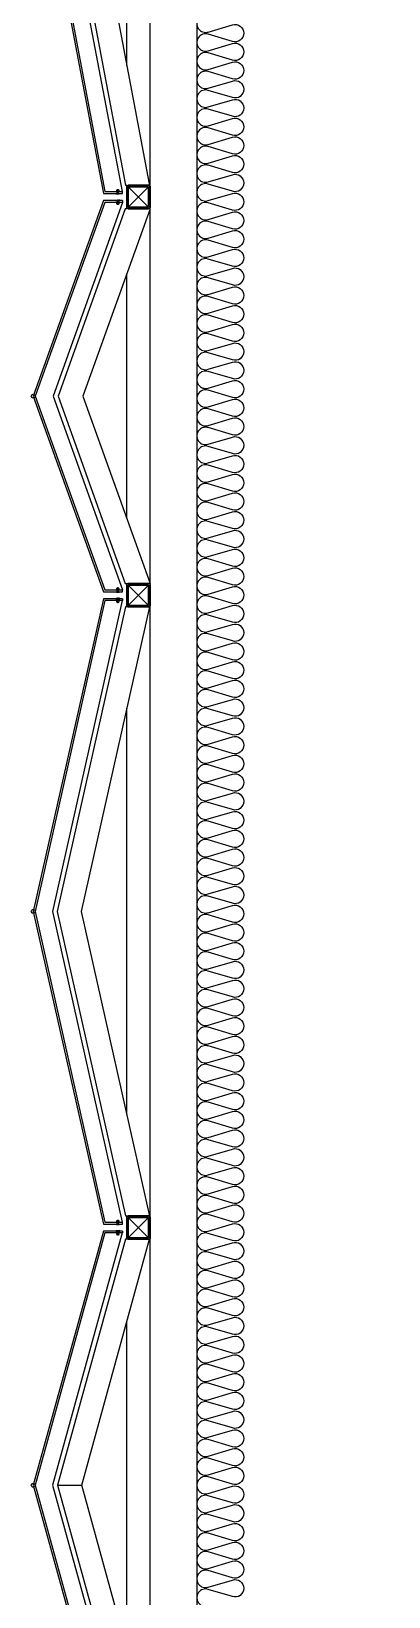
# Model space of a CAD drawing. Header units: millimetres. Extents: x -95754 to 177808, y 34455 to 149960.
# Drawn here: x 91700 to 92464, y 126067 to 129409 of the extents above; entities that cross this region are included whole.
import ezdxf

# ---------------------------------------------------------------- set-up
doc = ezdxf.new("R2010")
doc.units = ezdxf.units.MM
doc.header["$LTSCALE"] = 300
doc.linetypes.add('HID', pattern=[2.8, 1.8, -1])
for name, color, linetype in [('6FIN', 6, 'Continuous'), ('A-하지철물', 55, 'Continuous'), ('alucobond', 4, 'Continuous'), ('ISL', 251, 'Continuous'), ('mold', 4, 'Continuous'), ('SHEET', 6, 'Continuous')]:
    doc.layers.add(name, color=color, linetype=linetype)

# ---------------------------------------------------------------- blocks, each defined once
blk = doc.blocks.new('EX-850-1')
at = {"layer": '6FIN', "elevation": 0}
for points in [[(3.2, 204.1), (46.8, 204.1, 0.414214), (50, 207.3), (50, 250.9, 0.414214), (46.8, 254.1), (3.2, 254.1, 0.414214), (0, 250.9), (0, 207.3, 0.414214)], [(896.8, 204.1), (853.2, 204.1, -0.414214), (850, 207.3), (850, 250.9, -0.414214), (853.2, 254.1), (896.8, 254.1, -0.414214), (900, 250.9), (900, 207.3, -0.414214)]]:
    blk.add_lwpolyline(points, format="xyb", close=True, dxfattribs=at)
at = {"layer": 'A-하지철물'}
for p, q in [((850, 254.1), (50, 254.1)), ((710.9, 204.1), (189.1, 204.1))]:
    blk.add_line(p, q, dxfattribs=at)
at = {"layer": 'A-하지철물', "elevation": 0}
for points in [[(49.9, 254.1), (450, 110.3), (850.1, 254.1)], [(50, 204.1), (50, 200.9), (450, 57.2), (850, 200.9), (850, 204.1)]]:
    blk.add_lwpolyline(points, dxfattribs=at)
at = {"layer": 'A-하지철물'}
blk.add_circle((450, 4.1), 4.07, dxfattribs=at)
at = {"layer": 'alucobond', "color": 251, "linetype": 'HID', "ltscale": 10}
for p, q in [((30.2, 185.1), (41.5, 185.1)), ((31.5, 182.4), (31.5, 187.8)), ((31.5, 186.6), (39.5, 186.6)), ((31.5, 183.6), (39.5, 183.6)), ((32, 189.3), (32.5, 189.3)), ((32, 180.9), (32.5, 180.9)), ((32.5, 180.9), (32.5, 189.3)), ((38, 182.7), (38, 187.4)), ((39.5, 182.7), (39.5, 187.4)), ((869.8, 185.1), (858.5, 185.1)), ((860.5, 182.7), (860.5, 187.4)), ((868.5, 186.6), (860.5, 186.6)), ((868.5, 183.6), (860.5, 183.6)), ((862, 182.7), (862, 187.4)), ((867.5, 180.9), (867.5, 189.3)), ((868, 189.3), (867.5, 189.3)), ((868, 180.9), (867.5, 180.9)), ((868.5, 182.4), (868.5, 187.8))]:
    blk.add_line(p, q, dxfattribs=at)
at = {"layer": 'alucobond'}
for p, q in [((32.5, 195.1), (36.5, 195.1)), ((867.5, 195.1), (863.5, 195.1))]:
    blk.add_line(p, q, dxfattribs=at)
at = {"layer": 'alucobond', "color": 251, "linetype": 'HID', "ltscale": 10}
for points in [[(32, 189.3), (31.5, 187.8)], [(32, 180.9), (31.5, 182.4)], [(868, 189.3), (868.5, 187.8)], [(868, 180.9), (868.5, 182.4)]]:
    blk.add_lwpolyline(points, dxfattribs=at)
at = {"layer": 'alucobond', "elevation": 0}
for points in [[(32.5, 195.1), (32.5, 154.1), (450, 4.1), (867.5, 154.1), (867.5, 195.1)], [(36.5, 195.1), (36.5, 156.9), (450, 8.3), (863.5, 156.9), (863.5, 195.1)]]:
    blk.add_lwpolyline(points, dxfattribs=at)
at = {"layer": 'alucobond', "color": 251, "linetype": 'HID', "ltscale": 10, "elevation": 0}
blk.add_lwpolyline([(36.5, 195.1), (450, 46.6), (863.5, 195.1)], dxfattribs=at)
at = {"layer": 'alucobond', "color": 251, "linetype": 'HID', "ltscale": 10}
for points in [[(39.5, 186.6, -0.666667), (39.5, 183.6, -1.5)], [(860.5, 186.6, 0.666667), (860.5, 183.6, 1.5)]]:
    blk.add_lwpolyline(points, format="xyb", dxfattribs=at)
for centre, start, end in [((38.7, 187.4), 0, 180), ((38.7, 182.7), 180, 0), ((861.3, 187.4), 0, 180), ((861.3, 182.7), 180, 0)]:
    blk.add_arc(centre, 0.75, start, end, dxfattribs=at)
at = {"layer": 'mold', "color": 4}
for points in [[(25, 204.1), (25, 202.6)], [(875, 204.1), (875, 202.6)]]:
    blk.add_lwpolyline(points, dxfattribs=at)
at = {"layer": 'SHEET', "color": 8}
for p, q in [((46.8, 250.9), (3.2, 207.3)), ((3.2, 250.9), (46.8, 207.3)), ((853.2, 250.9), (896.8, 207.3)), ((896.8, 250.9), (853.2, 207.3))]:
    blk.add_line(p, q, dxfattribs=at)
at = {"layer": 'SHEET', "color": 8, "elevation": 0}
for points in [[(3.2, 207.3), (46.8, 207.3), (46.8, 250.9), (3.2, 250.9)], [(896.8, 207.3), (853.2, 207.3), (853.2, 250.9), (896.8, 250.9)]]:
    blk.add_lwpolyline(points, close=True, dxfattribs=at)
blk = doc.blocks.new('EX-1350')
at = {"layer": '6FIN', "elevation": 0}
for points in [[(3.2, 204.1), (46.8, 204.1, 0.414214), (50, 207.3), (50, 250.9, 0.414214), (46.8, 254.1), (3.2, 254.1, 0.414214), (0, 250.9), (0, 207.3, 0.414214)], [(1396.8, 204.1), (1353.2, 204.1, -0.414214), (1350, 207.3), (1350, 250.9, -0.414214), (1353.2, 254.1), (1396.8, 254.1, -0.414214), (1400, 250.9), (1400, 207.3, -0.414214)]]:
    blk.add_lwpolyline(points, format="xyb", close=True, dxfattribs=at)
at = {"layer": 'A-하지철물'}
for p, q in [((1350, 254.1), (50, 254.1)), ((1133.9, 204.1), (266.1, 204.1))]:
    blk.add_line(p, q, dxfattribs=at)
at = {"layer": 'A-하지철물', "elevation": 0}
for points in [[(49.7, 252.7), (700, 106.6), (1350.3, 252.7)], [(50, 254.1), (50, 201.4), (700, 55.3), (1350, 201.4), (1350, 254.1)]]:
    blk.add_lwpolyline(points, dxfattribs=at)
at = {"layer": 'A-하지철물'}
blk.add_circle((700, 4.1), 4.07, dxfattribs=at)
at = {"layer": 'alucobond', "color": 251, "linetype": 'HID', "ltscale": 10}
for p, q in [((30.2, 185.1), (41.5, 185.1)), ((31.5, 182.4), (31.5, 187.8)), ((31.5, 186.6), (39.5, 186.6)), ((31.5, 183.6), (39.5, 183.6)), ((32, 189.3), (32.5, 189.3)), ((32, 180.9), (32.5, 180.9)), ((32.5, 180.9), (32.5, 189.3)), ((38, 182.7), (38, 187.4)), ((39.5, 182.7), (39.5, 187.4)), ((1369.8, 185.1), (1358.5, 185.1)), ((1360.5, 182.7), (1360.5, 187.4)), ((1368.5, 186.6), (1360.5, 186.6)), ((1368.5, 183.6), (1360.5, 183.6)), ((1362, 182.7), (1362, 187.4)), ((1367.5, 180.9), (1367.5, 189.3)), ((1368, 189.3), (1367.5, 189.3)), ((1368, 180.9), (1367.5, 180.9)), ((1368.5, 182.4), (1368.5, 187.8))]:
    blk.add_line(p, q, dxfattribs=at)
at = {"layer": 'alucobond'}
for p, q in [((32.5, 195.1), (36.5, 195.1)), ((1367.5, 195.1), (1363.5, 195.1))]:
    blk.add_line(p, q, dxfattribs=at)
at = {"layer": 'alucobond', "color": 251, "linetype": 'HID', "ltscale": 10, "elevation": 0}
for points in [[(32, 189.3), (31.5, 187.8)], [(32, 180.9), (31.5, 182.4)], [(36.5, 194.2), (700, 45.1), (1363.5, 194.2)], [(1368, 189.3), (1368.5, 187.8)], [(1368, 180.9), (1368.5, 182.4)]]:
    blk.add_lwpolyline(points, dxfattribs=at)
at = {"layer": 'alucobond', "elevation": 0}
for points in [[(32.5, 195.1), (32.5, 154.1), (700, 4.1), (1367.5, 154.1), (1367.5, 195.1)], [(36.5, 195.1), (36.5, 157.3), (700, 8.2), (1363.5, 157.3), (1363.5, 195.1)]]:
    blk.add_lwpolyline(points, dxfattribs=at)
at = {"layer": 'alucobond', "color": 251, "linetype": 'HID', "ltscale": 10, "elevation": 0}
for points in [[(39.5, 186.6, -0.666667), (39.5, 183.6, -1.5)], [(1360.5, 186.6, 0.666667), (1360.5, 183.6, 1.5)]]:
    blk.add_lwpolyline(points, format="xyb", dxfattribs=at)
at = {"layer": 'alucobond', "color": 251, "linetype": 'HID', "ltscale": 10}
for centre, start, end in [((38.7, 187.4), 0, 180), ((38.7, 182.7), 180, 0), ((1361.3, 187.4), 0, 180), ((1361.3, 182.7), 180, 0)]:
    blk.add_arc(centre, 0.75, start, end, dxfattribs=at)
at = {"layer": 'mold', "color": 4, "elevation": 0}
for points in [[(25, 204.1), (25, 202.6)], [(1375, 204.1), (1375, 202.6)]]:
    blk.add_lwpolyline(points, dxfattribs=at)
at = {"layer": 'SHEET', "color": 8}
for p, q in [((46.8, 250.9), (3.2, 207.3)), ((3.2, 250.9), (46.8, 207.3)), ((1353.2, 250.9), (1396.8, 207.3)), ((1396.8, 250.9), (1353.2, 207.3))]:
    blk.add_line(p, q, dxfattribs=at)
at = {"layer": 'SHEET', "color": 8, "elevation": 0}
for points in [[(3.2, 207.3), (46.8, 207.3), (46.8, 250.9), (3.2, 250.9)], [(1396.8, 207.3), (1353.2, 207.3), (1353.2, 250.9), (1396.8, 250.9)]]:
    blk.add_lwpolyline(points, close=True, dxfattribs=at)
blk = doc.blocks.new('EX-1100')
at = {"layer": '6FIN', "elevation": 0}
for points in [[(3.2, 204.1), (46.8, 204.1, 0.414214), (50, 207.3), (50, 250.9, 0.414214), (46.8, 254.1), (3.2, 254.1, 0.414214), (0, 250.9), (0, 207.3, 0.414214)], [(1146.8, 204.1), (1103.2, 204.1, -0.414214), (1100, 207.3), (1100, 250.9, -0.414214), (1103.2, 254.1), (1146.8, 254.1, -0.414214), (1150, 250.9), (1150, 207.3, -0.414214)]]:
    blk.add_lwpolyline(points, format="xyb", close=True, dxfattribs=at)
at = {"layer": 'A-하지철물'}
for p, q in [((1100, 254.1), (50, 254.1)), ((923.1, 204.1), (226.9, 204.1)), ((575, 55.9), (575, 107.8))]:
    blk.add_line(p, q, dxfattribs=at)
at = {"layer": 'A-하지철물', "elevation": 0}
blk.add_lwpolyline([(1100, 201.1), (1100, 253), (575, 107.8), (50, 253), (50, 201.1), (575, 55.9)], close=True, dxfattribs=at)
at = {"layer": 'A-하지철물'}
blk.add_circle((575, 4.1), 4.07, dxfattribs=at)
at = {"layer": 'alucobond', "color": 251, "linetype": 'HID', "ltscale": 10}
for p, q in [((30.2, 185.1), (41.5, 185.1)), ((31.5, 182.4), (31.5, 187.8)), ((31.5, 186.6), (39.5, 186.6)), ((31.5, 183.6), (39.5, 183.6)), ((32, 189.3), (32.5, 189.3)), ((32, 180.9), (32.5, 180.9)), ((32.5, 180.9), (32.5, 189.3)), ((38, 182.7), (38, 187.4)), ((39.5, 182.7), (39.5, 187.4)), ((1119.8, 185.1), (1108.5, 185.1)), ((1110.5, 182.7), (1110.5, 187.4)), ((1118.5, 186.6), (1110.5, 186.6)), ((1118.5, 183.6), (1110.5, 183.6)), ((1112, 182.7), (1112, 187.4)), ((1117.5, 180.9), (1117.5, 189.3)), ((1118, 189.3), (1117.5, 189.3)), ((1118, 180.9), (1117.5, 180.9)), ((1118.5, 182.4), (1118.5, 187.8))]:
    blk.add_line(p, q, dxfattribs=at)
at = {"layer": 'alucobond'}
for p, q in [((32.5, 195.1), (36.5, 195.1)), ((1117.5, 195.1), (1113.5, 195.1))]:
    blk.add_line(p, q, dxfattribs=at)
at = {"layer": 'alucobond', "color": 251, "linetype": 'HID', "ltscale": 10, "elevation": 0}
for points in [[(32, 189.3), (31.5, 187.8)], [(32, 180.9), (31.5, 182.4)], [(36.5, 194.5), (575, 45.6), (1113.5, 194.5)], [(1118, 189.3), (1118.5, 187.8)], [(1118, 180.9), (1118.5, 182.4)]]:
    blk.add_lwpolyline(points, dxfattribs=at)
at = {"layer": 'alucobond', "elevation": 0}
for points in [[(32.5, 195.1), (32.5, 154.1), (575, 4.1), (1117.5, 154.1), (1117.5, 195.1)], [(36.5, 195.1), (36.5, 157.1), (575, 8.2), (1113.5, 157.1), (1113.5, 195.1)], [(1113.5, 195.1), (1113.5, 157.2)]]:
    blk.add_lwpolyline(points, dxfattribs=at)
at = {"layer": 'alucobond', "color": 251, "linetype": 'HID', "ltscale": 10, "elevation": 0}
for points in [[(39.5, 186.6, -0.666667), (39.5, 183.6, -1.5)], [(1110.5, 186.6, 0.666667), (1110.5, 183.6, 1.5)]]:
    blk.add_lwpolyline(points, format="xyb", dxfattribs=at)
at = {"layer": 'alucobond', "color": 251, "linetype": 'HID', "ltscale": 10}
for centre, start, end in [((38.7, 187.4), 0, 180), ((38.7, 182.7), 180, 0), ((1111.3, 187.4), 0, 180), ((1111.3, 182.7), 180, 0)]:
    blk.add_arc(centre, 0.75, start, end, dxfattribs=at)
at = {"layer": 'mold', "color": 4, "elevation": 0}
for points in [[(25, 204.1), (25, 202.6)], [(1125, 204.1), (1125, 202.6)]]:
    blk.add_lwpolyline(points, dxfattribs=at)
at = {"layer": 'SHEET', "color": 8}
for p, q in [((46.8, 250.9), (3.2, 207.3)), ((3.2, 250.9), (46.8, 207.3)), ((1103.2, 250.9), (1146.8, 207.3)), ((1146.8, 250.9), (1103.2, 207.3))]:
    blk.add_line(p, q, dxfattribs=at)
at = {"layer": 'SHEET', "color": 8, "elevation": 0}
for points in [[(3.2, 207.3), (46.8, 207.3), (46.8, 250.9), (3.2, 250.9)], [(1146.8, 207.3), (1103.2, 207.3), (1103.2, 250.9), (1146.8, 250.9)]]:
    blk.add_lwpolyline(points, close=True, dxfattribs=at)
blk = doc.blocks.new('EX-1600')
at = {"layer": '6FIN', "elevation": 0}
for points in [[(3.2, 204.1), (46.8, 204.1, 0.414214), (50, 207.3), (50, 250.9, 0.414214), (46.8, 254.1), (3.2, 254.1, 0.414214), (0, 250.9), (0, 207.3, 0.414214)], [(1646.8, 204.1), (1603.2, 204.1, -0.414214), (1600, 207.3), (1600, 250.9, -0.414214), (1603.2, 254.1), (1646.8, 254.1, -0.414214), (1650, 250.9), (1650, 207.3, -0.414214)]]:
    blk.add_lwpolyline(points, format="xyb", close=True, dxfattribs=at)
at = {"layer": 'A-하지철물'}
for p, q in [((1600, 254.1), (50, 254.1)), ((1344, 204.1), (306, 204.1))]:
    blk.add_line(p, q, dxfattribs=at)
at = {"layer": 'A-하지철물', "elevation": 0}
for points in [[(41.9, 254.1), (825, 105.8), (1608.1, 254.1)], [(50, 204.1), (50, 201.6), (825, 55), (1600, 201.6), (1600, 204.1)]]:
    blk.add_lwpolyline(points, dxfattribs=at)
at = {"layer": 'A-하지철물'}
blk.add_circle((825, 4.1), 4.07, dxfattribs=at)
at = {"layer": 'alucobond', "color": 251, "linetype": 'HID', "ltscale": 10}
for p, q in [((30.2, 185.1), (41.5, 185.1)), ((31.5, 182.4), (31.5, 187.8)), ((31.5, 186.6), (39.5, 186.6)), ((31.5, 183.6), (39.5, 183.6)), ((32, 189.3), (32.5, 189.3)), ((32, 180.9), (32.5, 180.9)), ((32.5, 180.9), (32.5, 189.3)), ((38, 182.7), (38, 187.4)), ((39.5, 182.7), (39.5, 187.4)), ((1619.8, 185.1), (1608.5, 185.1)), ((1610.5, 182.7), (1610.5, 187.4)), ((1618.5, 186.6), (1610.5, 186.6)), ((1618.5, 183.6), (1610.5, 183.6)), ((1612, 182.7), (1612, 187.4)), ((1617.5, 180.9), (1617.5, 189.3)), ((1618, 189.3), (1617.5, 189.3)), ((1618, 180.9), (1617.5, 180.9)), ((1618.5, 182.4), (1618.5, 187.8))]:
    blk.add_line(p, q, dxfattribs=at)
at = {"layer": 'alucobond'}
for p, q in [((32.5, 195.1), (36.5, 195.1)), ((1617.5, 195.1), (1613.5, 195.1))]:
    blk.add_line(p, q, dxfattribs=at)
at = {"layer": 'alucobond', "color": 251, "linetype": 'HID', "ltscale": 10}
for points in [[(32, 189.3), (31.5, 187.8)], [(32, 180.9), (31.5, 182.4)]]:
    blk.add_lwpolyline(points, dxfattribs=at)
at = {"layer": 'alucobond', "elevation": 0}
for points in [[(32.5, 195.1), (32.5, 154.1), (825, 4.1), (1617.5, 154.1), (1617.5, 195.1)], [(36.5, 195.1), (36.5, 157.4), (825, 8.1), (1613.5, 157.4), (1613.5, 195.1)]]:
    blk.add_lwpolyline(points, dxfattribs=at)
at = {"layer": 'alucobond', "color": 251, "linetype": 'HID', "ltscale": 10, "elevation": 0}
for points in [[(36.5, 194), (825, 44.8), (1613.5, 194)], [(1618, 189.3), (1618.5, 187.8)], [(1618, 180.9), (1618.5, 182.4)]]:
    blk.add_lwpolyline(points, dxfattribs=at)
at = {"layer": 'alucobond', "color": 251, "linetype": 'HID', "ltscale": 10}
blk.add_lwpolyline([(39.5, 186.6, -0.666667), (39.5, 183.6, -1.5)], format="xyb", dxfattribs=at)
at = {"layer": 'alucobond', "color": 251, "linetype": 'HID', "ltscale": 10, "elevation": 0}
blk.add_lwpolyline([(1610.5, 186.6, 0.666667), (1610.5, 183.6, 1.5)], format="xyb", dxfattribs=at)
at = {"layer": 'alucobond', "color": 251, "linetype": 'HID', "ltscale": 10}
for centre, start, end in [((38.7, 187.4), 0, 180), ((38.7, 182.7), 180, 0), ((1611.3, 187.4), 0, 180), ((1611.3, 182.7), 180, 0)]:
    blk.add_arc(centre, 0.75, start, end, dxfattribs=at)
at = {"layer": 'mold', "color": 4}
blk.add_lwpolyline([(25, 204.1), (25, 202.6)], dxfattribs=at)
at = {"layer": 'mold', "color": 4, "elevation": 0}
blk.add_lwpolyline([(1625, 204.1), (1625, 202.6)], dxfattribs=at)
at = {"layer": 'SHEET', "color": 8}
for p, q in [((46.8, 250.9), (3.2, 207.3)), ((3.2, 250.9), (46.8, 207.3)), ((1603.2, 250.9), (1646.8, 207.3)), ((1646.8, 250.9), (1603.2, 207.3))]:
    blk.add_line(p, q, dxfattribs=at)
at = {"layer": 'SHEET', "color": 8, "elevation": 0}
for points in [[(3.2, 207.3), (46.8, 207.3), (46.8, 250.9), (3.2, 250.9)], [(1646.8, 207.3), (1603.2, 207.3), (1603.2, 250.9), (1646.8, 250.9)]]:
    blk.add_lwpolyline(points, close=True, dxfattribs=at)

msp = doc.modelspace()

# ---------------------------------------------------------------- linework, layer by layer
at = {"layer": 'ISL', "elevation": 0}
msp.add_lwpolyline([(98853.6, 149105), (92053.6, 149105), (92053.6, 123835)], dxfattribs=at)
msp.add_lwpolyline([(92077.8, 129442.7, 1.372593), (92077.8, 129407.3), (92129.3, 129422.7, -0.509267), (92153.6, 129405, -0.509267), (92129.3, 129387.3), (92077.8, 129402.7, 1.372593), (92077.8, 129367.3), (92129.3, 129382.7, -0.509267), (92153.6, 129365, -0.509267), (92129.3, 129347.3), (92077.8, 129362.7, 1.372593), (92077.8, 129327.3), (92129.3, 129342.7, -0.509267), (92153.6, 129325, -0.509267), (92129.3, 129307.3), (92077.8, 129322.7, 1.372593), (92077.8, 129287.3), (92129.3, 129302.7, -0.509267), (92153.6, 129285, -0.509267), (92129.3, 129267.3), (92077.8, 129282.7, 1.372593), (92077.8, 129247.3), (92129.3, 129262.7, -0.509267), (92153.6, 129245, -0.509267), (92129.3, 129227.3), (92077.8, 129242.7, 1.372593), (92077.8, 129207.3), (92129.3, 129222.7, -0.509267), (92153.6, 129205, -0.509267), (92129.3, 129187.3), (92077.8, 129202.7, 1.372593), (92077.8, 129167.3), (92129.3, 129182.7, -0.509267), (92153.6, 129165, -0.509267), (92129.3, 129147.3), (92077.8, 129162.7, 1.372593), (92077.8, 129127.3), (92129.3, 129142.7, -0.509267), (92153.6, 129125, -0.509267), (92129.3, 129107.3), (92077.8, 129122.7, 1.372593), (92077.8, 129087.3), (92129.3, 129102.7, -0.509267), (92153.6, 129085, -0.509267), (92129.3, 129067.3), (92077.8, 129082.7, 1.372593), (92077.8, 129047.3), (92129.3, 129062.7, -0.509267), (92153.6, 129045, -0.509267), (92129.3, 129027.3), (92077.8, 129042.7, 1.372593), (92077.8, 129007.3), (92129.3, 129022.7, -0.509267), (92153.6, 129005, -0.509267), (92129.3, 128987.3), (92077.8, 129002.7, 1.372593), (92077.8, 128967.3), (92129.3, 128982.7, -0.509267), (92153.6, 128965, -0.509267), (92129.3, 128947.3), (92077.8, 128962.7, 1.372593), (92077.8, 128927.3), (92129.3, 128942.7, -0.509267), (92153.6, 128925, -0.509267), (92129.3, 128907.3), (92077.8, 128922.7, 1.372593), (92077.8, 128887.3), (92129.3, 128902.7, -0.509267), (92153.6, 128885, -0.509267), (92129.3, 128867.3), (92077.8, 128882.7, 1.372593), (92077.8, 128847.3), (92129.3, 128862.7, -0.509267), (92153.6, 128845, -0.509267), (92129.3, 128827.3), (92077.8, 128842.7, 1.372593), (92077.8, 128807.3), (92129.3, 128822.7, -0.509267), (92153.6, 128805, -0.509267), (92129.3, 128787.3), (92077.8, 128802.7, 1.372593), (92077.8, 128767.3), (92129.3, 128782.7, -0.509267), (92153.6, 128765, -0.509267), (92129.3, 128747.3), (92077.8, 128762.7, 1.372593), (92077.8, 128727.3), (92129.3, 128742.7, -0.509267), (92153.6, 128725, -0.509267), (92129.3, 128707.3), (92077.8, 128722.7, 1.372593), (92077.8, 128687.3), (92129.3, 128702.7, -0.509267), (92153.6, 128685, -0.509267), (92129.3, 128667.3), (92077.8, 128682.7, 1.372593), (92077.8, 128647.3), (92129.3, 128662.7, -0.509267), (92153.6, 128645, -0.509267), (92129.3, 128627.3), (92077.8, 128642.7, 1.372593), (92077.8, 128607.3), (92129.3, 128622.7, -0.509267), (92153.6, 128605, -0.509267), (92129.3, 128587.3), (92077.8, 128602.7, 1.372593), (92077.8, 128567.3), (92129.3, 128582.7, -0.509267), (92153.6, 128565, -0.509267), (92129.3, 128547.3), (92077.8, 128562.7, 1.372593), (92077.8, 128527.3), (92129.3, 128542.7, -0.509267), (92153.6, 128525, -0.509267), (92129.3, 128507.3), (92077.8, 128522.7, 1.372593), (92077.8, 128487.3), (92129.3, 128502.7, -0.509267), (92153.6, 128485, -0.509267), (92129.3, 128467.3), (92077.8, 128482.7, 1.372593), (92077.8, 128447.3), (92129.3, 128462.7, -0.509267), (92153.6, 128445, -0.509267), (92129.3, 128427.3), (92077.8, 128442.7, 1.372593), (92077.8, 128407.3), (92129.3, 128422.7, -0.509267), (92153.6, 128405, -0.509267), (92129.3, 128387.3), (92077.8, 128402.7, 1.372593), (92077.8, 128367.3), (92129.3, 128382.7, -0.509267), (92153.6, 128365, -0.509267), (92129.3, 128347.3), (92077.8, 128362.7, 1.372593), (92077.8, 128327.3), (92129.3, 128342.7, -0.509267), (92153.6, 128325, -0.509267), (92129.3, 128307.3), (92077.8, 128322.7, 1.372593), (92077.8, 128287.3), (92129.3, 128302.7, -0.509267), (92153.6, 128285, -0.509267), (92129.3, 128267.3), (92077.8, 128282.7, 1.372593), (92077.8, 128247.3), (92129.3, 128262.7, -0.509267), (92153.6, 128245, -0.509267), (92129.3, 128227.3), (92077.8, 128242.7, 1.372593), (92077.8, 128207.3), (92129.3, 128222.7, -0.509267), (92153.6, 128205, -0.509267), (92129.3, 128187.3), (92077.8, 128202.7, 1.372593), (92077.8, 128167.3), (92129.3, 128182.7, -0.509267), (92153.6, 128165, -0.509267), (92129.3, 128147.3), (92077.8, 128162.7, 1.372593), (92077.8, 128127.3), (92129.3, 128142.7, -0.509267), (92153.6, 128125, -0.509267), (92129.3, 128107.3), (92077.8, 128122.7, 1.372593), (92077.8, 128087.3), (92129.3, 128102.7, -0.509267), (92153.6, 128085, -0.509267), (92129.3, 128067.3), (92077.8, 128082.7, 1.372593), (92077.8, 128047.3), (92129.3, 128062.7, -0.509267), (92153.6, 128045, -0.509267), (92129.3, 128027.3), (92077.8, 128042.7, 1.372593), (92077.8, 128007.3), (92129.3, 128022.7, -0.509267), (92153.6, 128005, -0.509267), (92129.3, 127987.3), (92077.8, 128002.7, 1.372593), (92077.8, 127967.3), (92129.3, 127982.7, -0.509267), (92153.6, 127965, -0.509267), (92129.3, 127947.3), (92077.8, 127962.7, 1.372593), (92077.8, 127927.3), (92129.3, 127942.7, -0.509267), (92153.6, 127925, -0.509267), (92129.3, 127907.3), (92077.8, 127922.7, 1.372593), (92077.8, 127887.3), (92129.3, 127902.7, -0.509267), (92153.6, 127885, -0.509267), (92129.3, 127867.3), (92077.8, 127882.7, 1.372593), (92077.8, 127847.3), (92129.3, 127862.7, -0.509267), (92153.6, 127845, -0.509267), (92129.3, 127827.3), (92077.8, 127842.7, 1.372593), (92077.8, 127807.3), (92129.3, 127822.7, -0.509267), (92153.6, 127805, -0.509267), (92129.3, 127787.3), (92077.8, 127802.7, 1.372593), (92077.8, 127767.3), (92129.3, 127782.7, -0.509267), (92153.6, 127765, -0.509267), (92129.3, 127747.3), (92077.8, 127762.7, 1.372593), (92077.8, 127727.3), (92129.3, 127742.7, -0.509267), (92153.6, 127725, -0.509267), (92129.3, 127707.3), (92077.8, 127722.7, 1.372593), (92077.8, 127687.3), (92129.3, 127702.7, -0.509267), (92153.6, 127685, -0.509267), (92129.3, 127667.3), (92077.8, 127682.7, 1.372593), (92077.8, 127647.3), (92129.3, 127662.7, -0.509267), (92153.6, 127645, -0.509267), (92129.3, 127627.3), (92077.8, 127642.7, 1.372593), (92077.8, 127607.3), (92129.3, 127622.7, -0.509267), (92153.6, 127605, -0.509267), (92129.3, 127587.3), (92077.8, 127602.7, 1.372593), (92077.8, 127567.3), (92129.3, 127582.7, -0.509267), (92153.6, 127565, -0.509267), (92129.3, 127547.3), (92077.8, 127562.7, 1.372593), (92077.8, 127527.3), (92129.3, 127542.7, -0.509267), (92153.6, 127525, -0.509267), (92129.3, 127507.3), (92077.8, 127522.7, 1.372593), (92077.8, 127487.3), (92129.3, 127502.7, -0.509267), (92153.6, 127485, -0.509267), (92129.3, 127467.3), (92077.8, 127482.7, 1.372593), (92077.8, 127447.3), (92129.3, 127462.7, -0.509267), (92153.6, 127445, -0.509267), (92129.3, 127427.3), (92077.8, 127442.7, 1.372593), (92077.8, 127407.3), (92129.3, 127422.7, -0.509267), (92153.6, 127405, -0.509267), (92129.3, 127387.3), (92077.8, 127402.7, 1.372593), (92077.8, 127367.3), (92129.3, 127382.7, -0.509267), (92153.6, 127365, -0.509267), (92129.3, 127347.3), (92077.8, 127362.7, 1.372593), (92077.8, 127327.3), (92129.3, 127342.7, -0.509267), (92153.6, 127325, -0.509267), (92129.3, 127307.3), (92077.8, 127322.7, 1.372593), (92077.8, 127287.3), (92129.3, 127302.7, -0.509267), (92153.6, 127285, -0.509267), (92129.3, 127267.3), (92077.8, 127282.7, 1.372593), (92077.8, 127247.3), (92129.3, 127262.7, -0.509267), (92153.6, 127245, -0.509267), (92129.3, 127227.3), (92077.8, 127242.7, 1.372593), (92077.8, 127207.3), (92129.3, 127222.7, -0.509267), (92153.6, 127205, -0.509267), (92129.3, 127187.3), (92077.8, 127202.7, 1.372593), (92077.8, 127167.3), (92129.3, 127182.7, -0.509267), (92153.6, 127165, -0.509267), (92129.3, 127147.3), (92077.8, 127162.7, 1.372593), (92077.8, 127127.3), (92129.3, 127142.7, -0.509267), (92153.6, 127125, -0.509267), (92129.3, 127107.3), (92077.8, 127122.7, 1.372593), (92077.8, 127087.3), (92129.3, 127102.7, -0.509267), (92153.6, 127085, -0.509267), (92129.3, 127067.3), (92077.8, 127082.7, 1.372593), (92077.8, 127047.3), (92129.3, 127062.7, -0.509267), (92153.6, 127045, -0.509267), (92129.3, 127027.3), (92077.8, 127042.7, 1.372593), (92077.8, 127007.3), (92129.3, 127022.7, -0.509267), (92153.6, 127005, -0.509267), (92129.3, 126987.3), (92077.8, 127002.7, 1.372593), (92077.8, 126967.3), (92129.3, 126982.7, -0.509267), (92153.6, 126965, -0.509267), (92129.3, 126947.3), (92077.8, 126962.7, 1.372593), (92077.8, 126927.3), (92129.3, 126942.7, -0.509267), (92153.6, 126925, -0.509267), (92129.3, 126907.3), (92077.8, 126922.7, 1.372593), (92077.8, 126887.3), (92129.3, 126902.7, -0.509267), (92153.6, 126885, -0.509267), (92129.3, 126867.3), (92077.8, 126882.7, 1.372593), (92077.8, 126847.3), (92129.3, 126862.7, -0.509267), (92153.6, 126845, -0.509267), (92129.3, 126827.3), (92077.8, 126842.7, 1.372593), (92077.8, 126807.3), (92129.3, 126822.7, -0.509267), (92153.6, 126805, -0.509267), (92129.3, 126787.3), (92077.8, 126802.7, 1.372593), (92077.8, 126767.3), (92129.3, 126782.7, -0.509267), (92153.6, 126765, -0.509267), (92129.3, 126747.3), (92077.8, 126762.7, 1.372593), (92077.8, 126727.3), (92129.3, 126742.7, -0.509267), (92153.6, 126725, -0.509267), (92129.3, 126707.3), (92077.8, 126722.7, 1.372593), (92077.8, 126687.3), (92129.3, 126702.7, -0.509267), (92153.6, 126685, -0.509267), (92129.3, 126667.3), (92077.8, 126682.7, 1.372593), (92077.8, 126647.3), (92129.3, 126662.7, -0.509267), (92153.6, 126645, -0.509267), (92129.3, 126627.3), (92077.8, 126642.7, 1.372593), (92077.8, 126607.3), (92129.3, 126622.7, -0.509267), (92153.6, 126605, -0.509267), (92129.3, 126587.3), (92077.8, 126602.7, 1.372593), (92077.8, 126567.3), (92129.3, 126582.7, -0.509267), (92153.6, 126565, -0.509267), (92129.3, 126547.3), (92077.8, 126562.7, 1.372593), (92077.8, 126527.3), (92129.3, 126542.7, -0.509267), (92153.6, 126525, -0.509267), (92129.3, 126507.3), (92077.8, 126522.7, 1.372593), (92077.8, 126487.3), (92129.3, 126502.7, -0.509267), (92153.6, 126485, -0.509267), (92129.3, 126467.3), (92077.8, 126482.7, 1.372593), (92077.8, 126447.3), (92129.3, 126462.7, -0.509267), (92153.6, 126445, -0.509267), (92129.3, 126427.3), (92077.8, 126442.7, 1.372593), (92077.8, 126407.3), (92129.3, 126422.7, -0.509267), (92153.6, 126405, -0.509267), (92129.3, 126387.3), (92077.8, 126402.7, 1.372593), (92077.8, 126367.3), (92129.3, 126382.7, -0.509267), (92153.6, 126365, -0.509267), (92129.3, 126347.3), (92077.8, 126362.7, 1.372593), (92077.8, 126327.3), (92129.3, 126342.7, -0.509267), (92153.6, 126325, -0.509267), (92129.3, 126307.3), (92077.8, 126322.7, 1.372593), (92077.8, 126287.3), (92129.3, 126302.7, -0.509267), (92153.6, 126285, -0.509267), (92129.3, 126267.3), (92077.8, 126282.7, 1.372593), (92077.8, 126247.3), (92129.3, 126262.7, -0.509267), (92153.6, 126245, -0.509267), (92129.3, 126227.3), (92077.8, 126242.7, 1.372593), (92077.8, 126207.3), (92129.3, 126222.7, -0.509267), (92153.6, 126205, -0.509267), (92129.3, 126187.3), (92077.8, 126202.7, 1.372593), (92077.8, 126167.3), (92129.3, 126182.7, -0.509267), (92153.6, 126165, -0.509267), (92129.3, 126147.3), (92077.8, 126162.7, 1.372593), (92077.8, 126127.3), (92129.3, 126142.7, -0.509267), (92153.6, 126125, -0.509267), (92129.3, 126107.3), (92077.8, 126122.7, 1.372593), (92077.8, 126087.3), (92129.3, 126102.7, -0.509267), (92153.6, 126085, -0.509267), (92129.3, 126067.3), (92077.8, 126082.7, 1.372593), (92077.8, 126047.3)], format="xyb", dxfattribs=at)

# ---------------------------------------------------------------- block references
at = {"layer": 'A-하지철물', "rotation": 270}
for name, p in [('EX-1600', (91699.5, 130680)), ('EX-850-1', (91699.5, 129080)), ('EX-1350', (91699.5, 128230)), ('EX-1100', (91699.5, 126880))]:
    msp.add_blockref(name, p, dxfattribs=at)

doc.saveas('drawing.dxf')
